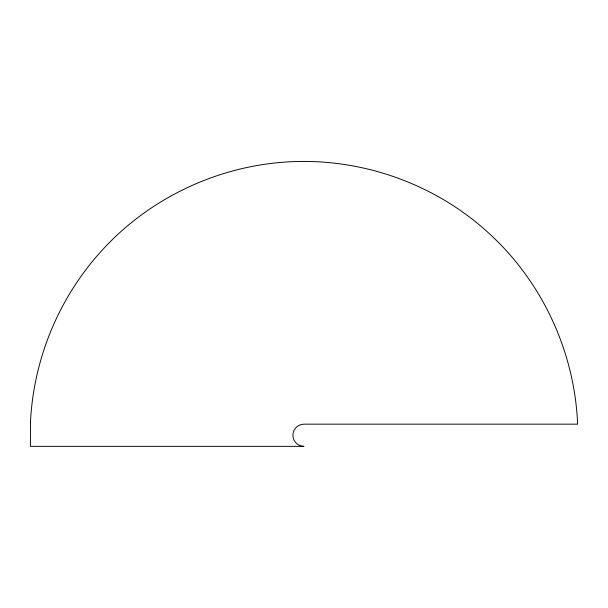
<?xml version="1.0" encoding="UTF-8"?>
<svg xmlns="http://www.w3.org/2000/svg" width="608" height="608" viewBox="0 0 608 608"><rect width="100%" height="100%" fill="white"/><g stroke="black" fill="none" stroke-linecap="round" stroke-linejoin="round"><path stroke-width="0.91" d="M30.506 421.716L30.4 446.348L304 446.348A11.096 11.096 0 0 1 292.904 435.252A11.096 11.096 0 0 1 304 424.156L577.6 424.156C574.758 352.404 542.617 282.446 489.615 233.943C436.977 185.045 364.648 158.68 292.904 161.652C221.152 164.494 151.194 196.635 102.691 249.637C59.493 296.278 33.638 358.241 30.506 421.716"/></g></svg>
